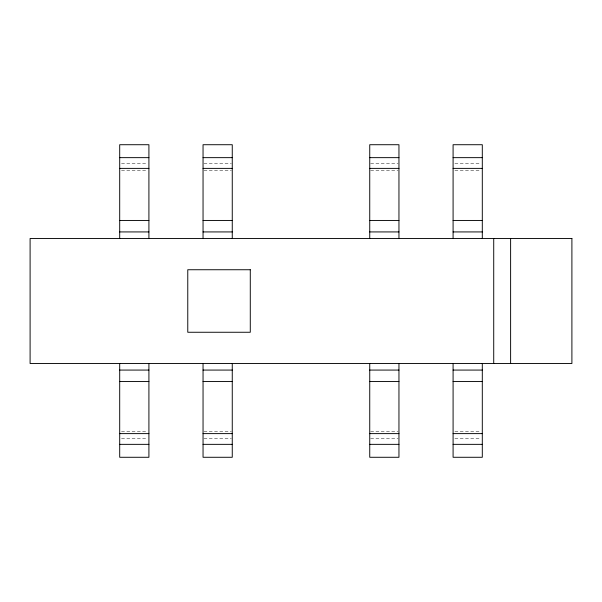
<?xml version="1.0" encoding="UTF-8"?>
<svg xmlns="http://www.w3.org/2000/svg" width="602" height="602" viewBox="0 0 602 602"><rect width="100%" height="100%" fill="white"/><g stroke="black" fill="none" stroke-linecap="round" stroke-linejoin="round"><path stroke-width="0.45" stroke-dasharray="3.01 2.26" d="M121.521 163.292L147.084 163.292M203.958 163.292L231.349 163.292M370.651 163.292L398.042 163.292M454.916 163.292L480.479 163.292M121.521 170.381L147.084 170.381M203.958 170.381L231.349 170.381M370.651 170.381L398.042 170.381M454.916 170.381L480.479 170.381M121.521 431.619L147.084 431.619M203.958 431.619L231.349 431.619M370.651 431.619L398.042 431.619M454.916 431.619L480.479 431.619M121.521 438.707L147.084 438.707M203.958 438.707L231.349 438.707M370.651 438.707L398.042 438.707M454.916 438.707L480.479 438.707"/><path stroke-width="0.9" d="M119.7 157.649L148.912 157.649M203.047 157.649L232.259 157.649M369.741 157.649L398.953 157.649M453.088 157.649L482.3 157.649M119.7 168.387L148.912 168.387M203.047 168.387L232.259 168.387M369.741 168.387L398.953 168.387M453.088 168.387L482.3 168.387M119.7 220.445L148.912 220.445M203.047 220.445L232.259 220.445M369.741 220.445L398.953 220.445M453.088 220.445L482.3 220.445M119.7 231.928L148.912 231.928M203.047 231.928L232.259 231.928M369.741 231.928L398.953 231.928M453.088 231.928L482.3 231.928M119.7 370.072L148.912 370.072M203.047 370.072L232.259 370.072M369.741 370.072L398.953 370.072M453.088 370.072L482.3 370.072M119.7 381.555L148.912 381.555M203.047 381.555L232.259 381.555M369.741 381.555L398.953 381.555M453.088 381.555L482.3 381.555M119.7 433.613L148.912 433.613M203.047 433.613L232.259 433.613M369.741 433.613L398.953 433.613M453.088 433.613L482.3 433.613M119.7 444.351L148.912 444.351M203.047 444.351L232.259 444.351M369.741 444.351L398.953 444.351M453.088 444.351L482.3 444.351M510.616 238.49L510.616 363.51M493.723 238.49L493.723 363.51M482.3 238.49L482.3 144.721L453.088 144.721L453.088 238.49M482.3 363.51L482.3 457.279L453.088 457.279L453.088 363.51M398.953 238.49L398.953 144.721L369.741 144.721L369.741 238.49M398.953 363.51L398.953 457.279L369.741 457.279L369.741 363.51M232.259 238.49L232.259 144.721L203.047 144.721L203.047 238.49M232.259 363.51L232.259 457.279L203.047 457.279L203.047 363.51M148.912 238.49L148.912 144.721L119.7 144.721L119.7 238.49M148.912 363.51L148.912 457.279L119.7 457.279L119.7 363.51M571.9 238.49L30.1 238.49L30.1 363.51L571.9 363.51L571.9 238.49M250.281 269.741L187.771 269.741L187.771 332.259L250.281 332.259L250.281 269.741"/></g></svg>
